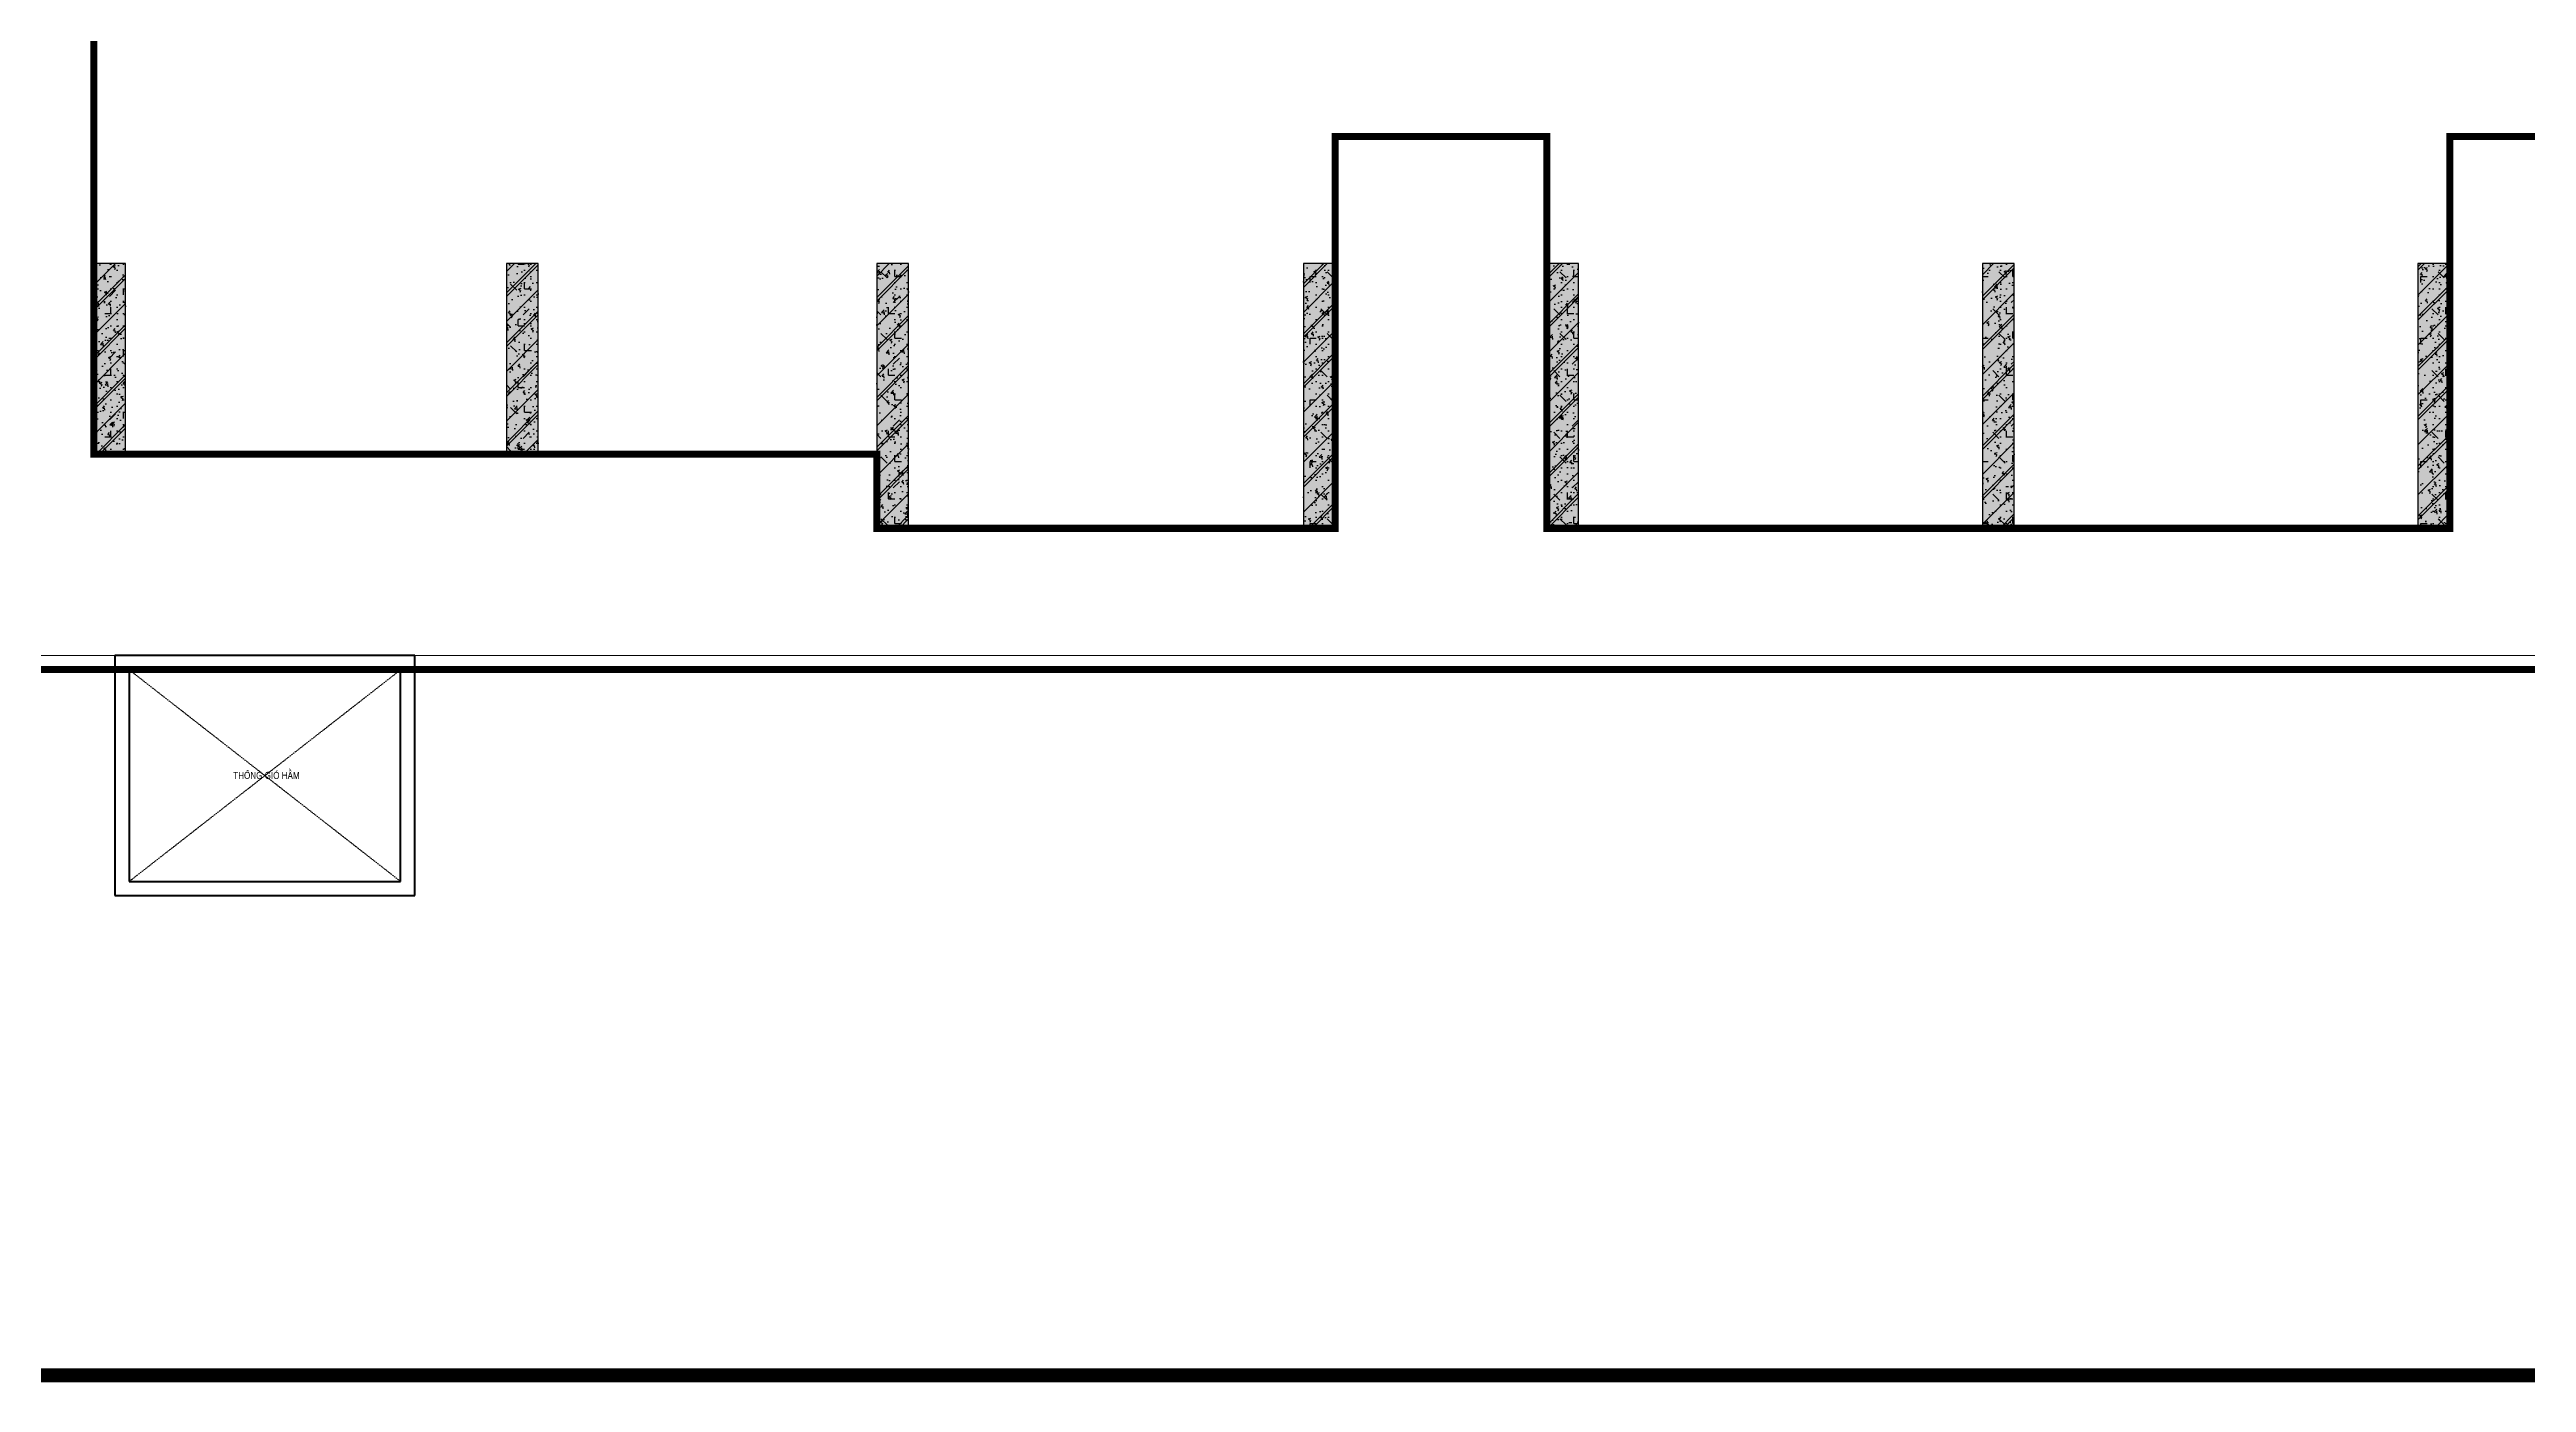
# Model space of a CAD drawing. Header units: millimetres. Extents: x 379264 to 1158416, y -283062 to 356890.
# Drawn here: x 726047 to 726749, y -23124 to -22746 of the extents above; entities that cross this region are included whole.
import ezdxf
from ezdxf.enums import TextEntityAlignment as Align

# ---------------------------------------------------------------- set-up
doc = ezdxf.new("R2010")
doc.units = ezdxf.units.MM
for name, pattern in [('BLOCK A - CHI TIET THANG 2$0$Center101', [13, 10, -1, 1, -1]), ('keyplan TANG 1$0$Core 1A$0$Hidden10.5', [1.5, 1, -0.5]), ('keyplan TANG 1$0$MB_Luoi truc$1$HTT Center', [13, 10, -1, 1, -1]), ('keyplan TANG 1$0$Ranh dat$0$HTT Divide', [18, 10, -2, 1, -2, 1, -2]), ('keyplan TANG 1$0$Ranh dat$0$HTT Hidden 21', [3, 2, -1])]:
    doc.linetypes.add(name, pattern=pattern)
for name, color, linetype in [('BLOCK A - CHI TIET THANG 2$0$Basement Grid Line', 250, 'BLOCK A - CHI TIET THANG 2$0$Center101'), ('BLOCK A - CHI TIET THANG 2$0$DnW', 20, 'Continuous'), ('keyplan TANG 1$0$Concrete Line', 250, 'Continuous'), ('keyplan TANG 1$0$MB_Cot tang 1$0$Concrete Hatch', 250, 'Continuous'), ('keyplan TANG 1$0$MB_Cot tang 1$0$Concrete Line', 250, 'Continuous'), ('keyplan TANG 1$0$MB_Cot tang 1$0$Concrete Solid', 250, 'Continuous'), ('keyplan TANG 1$0$Opening Hidden', 250, 'keyplan TANG 1$0$Core 1A$0$Hidden10.5'), ('keyplan TANG 1$0$Opening Line', 250, 'Continuous'), ('keyplan TANG 1$0$Opening Text', 250, 'Continuous')]:
    doc.layers.add(name, color=color, linetype=linetype)
for name, color, linetype, lineweight in [('keyplan TANG 1$0$Hatch vat lieu', 250, 'Continuous', 5), ('keyplan TANG 1$0$MB_Luoi truc$1$Luoi Truc', 250, 'keyplan TANG 1$0$MB_Luoi truc$1$HTT Center', 9), ('keyplan TANG 1$0$Net cat Tuong', 250, 'Continuous', 40), ('keyplan TANG 1$0$Net thay Tuong', 250, 'Continuous', 20), ('keyplan TANG 1$0$Ranh dat$0$CGXD', 250, 'keyplan TANG 1$0$Ranh dat$0$HTT Hidden 21', 40), ('keyplan TANG 1$0$Ranh dat$0$Ranh dat', 250, 'keyplan TANG 1$0$Ranh dat$0$HTT Divide', 40)]:
    doc.layers.add(name, color=color, linetype=linetype, lineweight=lineweight)
doc.styles.add('keyplan TANG 1$0$VNI-HelveC', font='VHELVCN_0.TTF')

# ---------------------------------------------------------------- blocks, each defined once
blk = doc.blocks.new('*U1376')
at = {"layer": 'keyplan TANG 1$0$Opening Hidden'}
for p, q in [((0, 0), (3850, 3000)), ((3850, 0), (0, 3000))]:
    blk.add_line(p, q, dxfattribs=at)
at = {"layer": 'keyplan TANG 1$0$Opening Line'}
blk.add_lwpolyline([(0, 0), (3850, 5.684341886080801e-14), (3850, 3000), (0, 3000)], close=True, dxfattribs=at)
at = {"layer": 'keyplan TANG 1$0$Opening Text', "style": 'keyplan TANG 1$0$VNI-HelveC'}
blk.add_attdef('OPENING', text='', height=100, dxfattribs=at).set_placement((1947.269837250002, 1503.210084781982), align=Align.MIDDLE_CENTER)
blk = doc.blocks.new('keyplan TANG 1$0$A$Cec98b088')
at = {"layer": 'keyplan TANG 1$0$Net cat Tuong'}
for p, q in [((42948.53515204491, -1800.000698770928), (38699.50788332132, -1800.000698770928)), ((38699.50788332132, -1800.000698770928), (38699.50788332132, -5203.410133761355)), ((42748.53515204491, -2000.000698770928), (38899.50788332132, -2000.000698770928)), ((38899.50788332132, -2000.000698770928), (38899.50788332132, -5003.410133761355)), ((42748.53515204491, -5003.410133761355), (42748.53515204491, -2000.000698770928)), ((42948.53515204491, -5203.410133761355), (42948.53515204491, -1800.000698770928)), ((38699.50788332132, -5203.410133761355), (42948.53515204491, -5203.410133761355)), ((38899.50788332132, -5003.410133761355), (42748.53515204491, -5003.410133761355))]:
    blk.add_line(p, q, dxfattribs=at)
at = {"layer": 'keyplan TANG 1$0$Opening Line'}
blk.add_blockref('*U1376', (38899.50788332132, -5003.410133761355), dxfattribs=at).add_auto_attribs({'OPENING': 'THOÂNG GIOÙ HAÀM'})
blk = doc.blocks.new('*U1382')
at = {"layer": 'keyplan TANG 1$0$MB_Cot tang 1$0$Concrete Hatch'}
h = blk.add_hatch(dxfattribs=at)
h.set_pattern_fill('CONCRETE', color=256, scale=50, style=0, pattern_type=2)
h.set_pattern_definition([(45, (0, -1100), (-176.7766952966369, 176.7766952966369), []), (45, (0, -1050), (-353.5533905932737, 353.5533905932738), []), (49.99999999999999, (0, -1100), (358.6300913003767, -31.37606749129755), [37.5, -412.5]), (355, (0, -1100), (-69.3756668065, 376.0960668500059), [30, -330]), (100.4514, (29.88584, -1102.614669999999), (289.2546908570108, 344.7197710304768), [31.870095, -350.571056]), (46.18420000000001, (0, -999.9999999999995), (533.6205243128222, -82.75950716450905), [56.25, -618.75]), (96.6356, (44.46837249999999, -1006.8966535), (467.3313527743517, 487.0589354502209), [47.805144, -525.8565]), (351.1842, (0, -999.9999999999995), (467.3309725668136, 487.0593004626623), [45, -495]), (21, (50, -1025), (298.4535260592309, -201.3094453326694), [37.5, -412.5]), (326.0000000000001, (50, -1025), (121.6576659607909, 362.5750225234265), [30, -330]), (71.4514, (74.8711165, -1041.775803), (420.111314290745, 161.2652483549762), [31.870095, -350.571056]), (37.50000000000001, (0, -1100), (6.079927658645334, 166.4469269156558), [0, -326, 0, -335, 0, -331.25]), (7.499999999999999, (0, -1100), (131.5347687210743, 197.2058559411801), [0, -191, 0, -318.5, 0, -126.25]), (327.5, (-111.5, -1100), (266.9112180862045, -11.2774358671899), [0, -125, 0, -390, 0, -517.5]), (317.5, (-161.5, -1100), (291.5930846711931, 50.05249116615882), [0, -162.5, 0, -259, 0, -367.5]), (0, (175, -924.9999999999995), (0, 875), [87.5, -787.5]), (0, (437.5, -749.9999999999995), (0, 875), [87.5, -787.5]), (0, (262.5, -399.9999999999995), (0, 875), [87.5, -350, 87.5, -350]), (90, (175, -924.9999999999995), (-875, 5.35782974626967e-14), [87.5, -787.5]), (90, (262.5, -399.9999999999995), (-875, 5.35782974626967e-14), [87.5, -787.5]), (90, (525, -749.9999999999995), (-875, 5.35782974626967e-14), [87.5, -787.5]), (90, (700, -487.4999999999995), (-875, 5.35782974626967e-14), [87.5, -787.5]), (135, (262.5, -924.9999999999995), (-875.016357447105, 8.881784197001252e-14), [123.76, -1113.7]), (135, (350, -399.9999999999995), (-875.016357447105, 8.881784197001252e-14), [123.76, -1113.7]), (45, (437.5, -749.9999999999995), (8.881784197001252e-14, 875.016357447105), [123.76, -247.485, 123.76, -742.455]), (0, (-175, -1100), (87.5, 87.5), [-175, 0])])
h.paths.add_polyline_path([(-200, 1350), (-200, -2400), (250, -2400), (250, 1350)])
at = {"layer": 'keyplan TANG 1$0$MB_Cot tang 1$0$Concrete Solid'}
blk.add_hatch(color=256, dxfattribs=at).paths.add_polyline_path([(-200, 1350), (-200, -2400), (250, -2400), (250, 1350)])
at = {"layer": 'keyplan TANG 1$0$MB_Cot tang 1$0$Concrete Line'}
blk.add_lwpolyline([(-200, 1350), (-200, -2400), (250, -2400), (250, 1350)], close=True, dxfattribs=at)
blk = doc.blocks.new('*U39')
at = {"layer": 'keyplan TANG 1$0$MB_Cot tang 1$0$Concrete Hatch'}
h = blk.add_hatch(dxfattribs=at)
h.set_pattern_fill('CONCRETE', color=256, scale=50, style=0, pattern_type=2)
h.set_pattern_definition([(45, (-100, -1100), (-176.7766952966369, 176.7766952966369), []), (45, (-100, -1050), (-353.5533905932737, 353.5533905932738), []), (49.99999999999999, (-100, -1100), (358.6300913003767, -31.37606749129755), [37.5, -412.5]), (355, (-100, -1100), (-69.3756668065, 376.0960668500059), [30, -330]), (100.4514, (-70.11416, -1102.614669999999), (289.2546908570108, 344.7197710304768), [31.870095, -350.571056]), (46.18420000000001, (-100, -999.9999999999995), (533.6205243128222, -82.75950716450905), [56.25, -618.75]), (96.6356, (-55.53162750000001, -1006.8966535), (467.3313527743517, 487.0589354502209), [47.805144, -525.8565]), (351.1842, (-100, -999.9999999999995), (467.3309725668136, 487.0593004626623), [45, -495]), (21, (-50, -1025), (298.4535260592309, -201.3094453326694), [37.5, -412.5]), (326.0000000000001, (-50, -1025), (121.6576659607909, 362.5750225234265), [30, -330]), (71.4514, (-25.1288835, -1041.775803), (420.111314290745, 161.2652483549762), [31.870095, -350.571056]), (37.50000000000001, (-100, -1100), (6.079927658645334, 166.4469269156558), [0, -326, 0, -335, 0, -331.25]), (7.499999999999999, (-100, -1100), (131.5347687210743, 197.2058559411801), [0, -191, 0, -318.5, 0, -126.25]), (327.5, (-211.5, -1100), (266.9112180862045, -11.2774358671899), [0, -125, 0, -390, 0, -517.5]), (317.5, (-261.5, -1100), (291.5930846711931, 50.05249116615882), [0, -162.5, 0, -259, 0, -367.5]), (0, (75, -924.9999999999995), (0, 875), [87.5, -787.5]), (0, (337.5, -749.9999999999995), (0, 875), [87.5, -787.5]), (0, (162.5, -399.9999999999995), (0, 875), [87.5, -350, 87.5, -350]), (90, (75, -924.9999999999995), (-875, 5.35782974626967e-14), [87.5, -787.5]), (90, (162.5, -399.9999999999995), (-875, 5.35782974626967e-14), [87.5, -787.5]), (90, (425, -749.9999999999995), (-875, 5.35782974626967e-14), [87.5, -787.5]), (90, (600, -487.4999999999995), (-875, 5.35782974626967e-14), [87.5, -787.5]), (135, (162.5, -924.9999999999995), (-875.016357447105, 8.881784197001252e-14), [123.76, -1113.7]), (135, (250, -399.9999999999995), (-875.016357447105, 8.881784197001252e-14), [123.76, -1113.7]), (45, (337.5, -749.9999999999995), (8.881784197001252e-14, 875.016357447105), [123.76, -247.485, 123.76, -742.455]), (0, (-275, -1100), (87.5, 87.5), [-175, 0])])
h.paths.add_polyline_path([(-250, 1350), (-250, -2400), (200, -2400), (200, 1350)])
at = {"layer": 'keyplan TANG 1$0$MB_Cot tang 1$0$Concrete Solid'}
blk.add_hatch(color=256, dxfattribs=at).paths.add_polyline_path([(-250, 1350), (-250, -2400), (200, -2400), (200, 1350)])
at = {"layer": 'keyplan TANG 1$0$MB_Cot tang 1$0$Concrete Line'}
blk.add_lwpolyline([(-250, 1350), (-250, -2400), (200, -2400), (200, 1350)], close=True, dxfattribs=at)
blk = doc.blocks.new('*U1379')
at = {"layer": 'keyplan TANG 1$0$MB_Cot tang 1$0$Concrete Hatch'}
h = blk.add_hatch(dxfattribs=at)
h.set_pattern_fill('CONCRETE', color=256, scale=50, style=0, pattern_type=2)
h.set_pattern_definition([(45, (-200, -1100), (-176.7766952966369, 176.7766952966369), []), (45, (-200, -1050), (-353.5533905932737, 353.5533905932738), []), (49.99999999999999, (-200, -1100), (358.6300913003767, -31.37606749129755), [37.5, -412.5]), (355, (-200, -1100), (-69.3756668065, 376.0960668500059), [30, -330]), (100.4514, (-170.11416, -1102.614669999999), (289.2546908570108, 344.7197710304768), [31.870095, -350.571056]), (46.18420000000001, (-200, -999.9999999999995), (533.6205243128222, -82.75950716450905), [56.25, -618.75]), (96.6356, (-155.5316275, -1006.8966535), (467.3313527743517, 487.0589354502209), [47.805144, -525.8565]), (351.1842, (-200, -999.9999999999995), (467.3309725668136, 487.0593004626623), [45, -495]), (21, (-150, -1025), (298.4535260592309, -201.3094453326694), [37.5, -412.5]), (326.0000000000001, (-150, -1025), (121.6576659607909, 362.5750225234265), [30, -330]), (71.4514, (-125.1288835, -1041.775803), (420.111314290745, 161.2652483549762), [31.870095, -350.571056]), (37.50000000000001, (-200, -1100), (6.079927658645334, 166.4469269156558), [0, -326, 0, -335, 0, -331.25]), (7.499999999999999, (-200, -1100), (131.5347687210743, 197.2058559411801), [0, -191, 0, -318.5, 0, -126.25]), (327.5, (-311.5, -1100), (266.9112180862045, -11.2774358671899), [0, -125, 0, -390, 0, -517.5]), (317.5, (-361.5, -1100), (291.5930846711931, 50.05249116615882), [0, -162.5, 0, -259, 0, -367.5]), (0, (-25, -924.9999999999995), (0, 875), [87.5, -787.5]), (0, (237.5, -749.9999999999995), (0, 875), [87.5, -787.5]), (0, (62.5, -399.9999999999995), (0, 875), [87.5, -350, 87.5, -350]), (90, (-25, -924.9999999999995), (-875, 5.35782974626967e-14), [87.5, -787.5]), (90, (62.5, -399.9999999999995), (-875, 5.35782974626967e-14), [87.5, -787.5]), (90, (325, -749.9999999999995), (-875, 5.35782974626967e-14), [87.5, -787.5]), (90, (500, -487.4999999999995), (-875, 5.35782974626967e-14), [87.5, -787.5]), (135, (62.5, -924.9999999999995), (-875.016357447105, 8.881784197001252e-14), [123.76, -1113.7]), (135, (150, -399.9999999999995), (-875.016357447105, 8.881784197001252e-14), [123.76, -1113.7]), (45, (237.5, -749.9999999999995), (8.881784197001252e-14, 875.016357447105), [123.76, -247.485, 123.76, -742.455]), (0, (-375, -1100), (87.5, 87.5), [-175, 0])])
h.paths.add_polyline_path([(-300, 1350), (-300, -2400), (150, -2400), (150, 1350)])
at = {"layer": 'keyplan TANG 1$0$MB_Cot tang 1$0$Concrete Solid'}
blk.add_hatch(color=256, dxfattribs=at).paths.add_polyline_path([(-300, 1350), (-300, -2400), (150, -2400), (150, 1350)])
at = {"layer": 'keyplan TANG 1$0$MB_Cot tang 1$0$Concrete Line'}
blk.add_lwpolyline([(-300, 1350), (-300, -2400), (150, -2400), (150, 1350)], close=True, dxfattribs=at)
blk = doc.blocks.new('*U1384')
at = {"layer": 'keyplan TANG 1$0$MB_Cot tang 1$0$Concrete Hatch'}
h = blk.add_hatch(dxfattribs=at)
h.set_pattern_fill('CONCRETE', color=256, scale=50, style=0, pattern_type=2)
h.set_pattern_definition([(45, (-199.9999999995343, -2150), (-176.7766952966369, 176.7766952966369), []), (45, (-199.9999999995343, -2100), (-353.5533905932737, 353.5533905932738), []), (49.99999999999999, (-199.9999999995343, -2150), (358.6300913003767, -31.37606749129755), [37.5, -412.5]), (355, (-199.9999999995343, -2150), (-69.3756668065, 376.0960668500059), [30, -330]), (100.4514, (-170.1141599995343, -2152.614669999999), (289.2546908570108, 344.7197710304768), [31.870095, -350.571056]), (46.18420000000001, (-199.9999999995343, -2050), (533.6205243128222, -82.75950716450905), [56.25, -618.75]), (96.6356, (-155.5316274995344, -2056.8966535), (467.3313527743517, 487.0589354502209), [47.805144, -525.8565]), (351.1842, (-199.9999999995343, -2050), (467.3309725668136, 487.0593004626623), [45, -495]), (21, (-149.9999999995343, -2075), (298.4535260592309, -201.3094453326694), [37.5, -412.5]), (326.0000000000001, (-149.9999999995343, -2075), (121.6576659607909, 362.5750225234265), [30, -330]), (71.4514, (-125.1288834995343, -2091.775803), (420.111314290745, 161.2652483549762), [31.870095, -350.571056]), (37.50000000000001, (-199.9999999995343, -2150), (6.079927658645334, 166.4469269156558), [0, -326, 0, -335, 0, -331.25]), (7.499999999999999, (-199.9999999995343, -2150), (131.5347687210743, 197.2058559411801), [0, -191, 0, -318.5, 0, -126.25]), (327.5, (-311.4999999995343, -2150), (266.9112180862045, -11.2774358671899), [0, -125, 0, -390, 0, -517.5]), (317.5, (-361.4999999995343, -2150), (291.5930846711931, 50.05249116615882), [0, -162.5, 0, -259, 0, -367.5]), (0, (-24.99999999953434, -1975), (0, 875), [87.5, -787.5]), (0, (237.5000000004657, -1800), (0, 875), [87.5, -787.5]), (0, (62.50000000046566, -1450), (0, 875), [87.5, -350, 87.5, -350]), (90, (-24.99999999953434, -1975), (-875, 5.35782974626967e-14), [87.5, -787.5]), (90, (62.50000000046566, -1450), (-875, 5.35782974626967e-14), [87.5, -787.5]), (90, (325.0000000004657, -1800), (-875, 5.35782974626967e-14), [87.5, -787.5]), (90, (500.0000000004657, -1537.5), (-875, 5.35782974626967e-14), [87.5, -787.5]), (135, (62.50000000046566, -1975), (-875.016357447105, 8.881784197001252e-14), [123.76, -1113.7]), (135, (150.0000000004657, -1450), (-875.016357447105, 8.881784197001252e-14), [123.76, -1113.7]), (45, (237.5000000004657, -1800), (8.881784197001252e-14, 875.016357447105), [123.76, -247.485, 123.76, -742.455]), (0, (-374.9999999995343, -2150), (87.5, 87.5), [-175, 0])])
h.paths.add_polyline_path([(-300, 300), (-300, -2400), (150.0000000004657, -2400), (150.0000000004657, 300)])
at = {"layer": 'keyplan TANG 1$0$MB_Cot tang 1$0$Concrete Solid'}
blk.add_hatch(color=256, dxfattribs=at).paths.add_polyline_path([(-300, 300), (-300, -2400), (150.0000000004657, -2400), (150.0000000004657, 300)])
at = {"layer": 'keyplan TANG 1$0$MB_Cot tang 1$0$Concrete Line'}
blk.add_lwpolyline([(-300, 300), (-300, -2400), (150.0000000004657, -2400), (150.0000000004657, 300)], close=True, dxfattribs=at)
blk = doc.blocks.new('keyplan TANG 1')
at = {"color": 7, "const_width": 100}
blk.add_lwpolyline([(38399.99999856706, 10450.00000000032), (38399.99999856704, 1049.999999999651), (49499.99985265901, 1049.999824087034), (49499.99983601863, -3.48791218129918e-10), (55999.99983612545, -0.0001030122411975753), (55999.99992408179, 5549.999902939232), (58999.99992433297, 5549.999854121531), (59000, -0.0001458784709029715), (71800.00033951392, -0.0001458784709029715), (71800.00025155763, 5549.999855395316), (74800.00007964279, 5549.999902939265)], dxfattribs=at)
at = {"layer": 'keyplan TANG 1$0$Hatch vat lieu'}
blk.add_lwpolyline([(38699.50788332132, -1800.000698771038), (42948.53515204491, -1800.000698771038), (42948.53515204491, -5203.410133761464), (38699.50788332132, -5203.410133761464)], close=True, dxfattribs=at)
at = {"layer": 'keyplan TANG 1$0$MB_Luoi truc$1$Luoi Truc'}
blk.add_line((107550.0000007179, -2000.000000000116), (-120717.0351057016, -2000.000000000116), dxfattribs=at)
at = {"layer": 'keyplan TANG 1$0$Net thay Tuong'}
for points in [[(39327.31659284432, 27420.93541650497), (31332.94558347393, 19426.60177489225), (31333.15132069588, -12000), (107549.8392693331, -11999.99999988079), (107550.7486715703, 44292.81412201957), (101550.8408655398, 50314.96419743157)], [(101550.0000001195, -1999.999137968523), (32350.00000000003, -2000.000861937966), (32350.00000000003, 20443.65143744295)], [(101350.0000001195, -1799.999142951099), (32550.00000000003, -1800.00085695539), (32550.00000000003, 20643.65050259122)]]:
    blk.add_lwpolyline(points, dxfattribs=at)
at = {"layer": 'keyplan TANG 1$0$Ranh dat$0$CGXD', "ltscale": 0.1, "const_width": 99.99999999999987}
blk.add_lwpolyline([(-120672.6085753441, -1999.999999165535), (101549.9999992847, -1999.999999403954), (101552.6037964821, 159996.8385541439), (-8354.52076458931, 159998.1233597398), (-8358.646733760834, 83058.68978583813)], dxfattribs=at)
at = {"layer": 'keyplan TANG 1$0$Ranh dat$0$Ranh dat', "ltscale": 0.1, "const_width": 199.9999999999999}
blk.add_lwpolyline([(107552.6680879593, 163996.7684141397), (107549.8392677307, -11999.99999952316), (-120672.6085753441, -11999.99999928474), (-121036.9114780426, 70001.20354908705), (-12359.34739804268, 69993.09698444605), (-12354.30626320839, 163998.1701167822), (107552.6680879593, 163996.7684141397)], close=True, dxfattribs=at)
at = {"layer": 'keyplan TANG 1$0$Concrete Line'}
blk.add_blockref('keyplan TANG 1$0$A$Cec98b088', (0, -1.091393642127514e-10), dxfattribs=at)
at = {"layer": 'keyplan TANG 1$0$MB_Cot tang 1$0$Concrete Line'}
for name, p in [('*U1384', (38699.99999999953, 3449.999999999651)), ('*U1384', (44550, 3449.999999999651)), ('*U1379', (49800, 2399.999999999651)), ('*U1382', (55750, 2399.999999999651)), ('*U1379', (59300, 2399.999999999651)), ('*U39', (65425.00016724144, 2399.999753167562)), ('*U1382', (71550, 2399.999999999651))]:
    blk.add_blockref(name, p, dxfattribs=at)
blk = doc.blocks.new('A$C70971DB5')
at = {"layer": 'BLOCK A - CHI TIET THANG 2$0$DnW', "xscale": 0.02, "yscale": 0.02, "zscale": 0.02}
blk.add_blockref('keyplan TANG 1', (-344.3025020973291, 957.4590439008753), dxfattribs=at)

msp = doc.modelspace()

# ---------------------------------------------------------------- block references
at = {"layer": 'BLOCK A - CHI TIET THANG 2$0$Basement Grid Line'}
msp.add_blockref('A$C70971DB5', (725635.4544973763, -23839.34762621439), dxfattribs=at)

doc.saveas('drawing.dxf')
